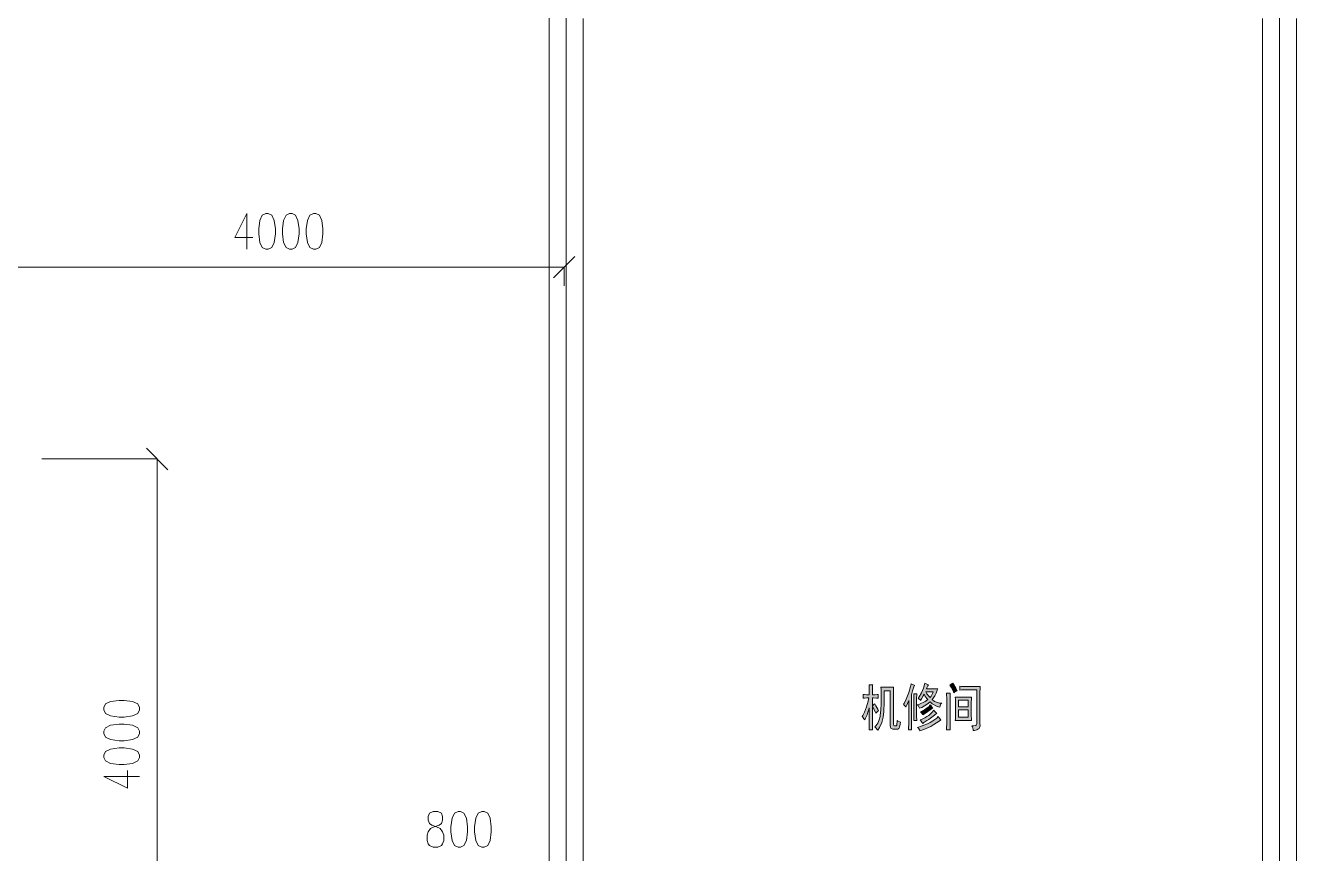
# Model space of a CAD drawing. Header units: millimetres. Extents: x 117 to 78452272, y 10 to 169749766.
# Drawn here: x 78427621 to 78436534, y 169691724 to 169697530 of the extents above; entities that cross this region are included whole.
import ezdxf

# ---------------------------------------------------------------- set-up
doc = ezdxf.new("R2010")
doc.units = ezdxf.units.MM

msp = doc.modelspace()

# ---------------------------------------------------------------- hatches: boundary and pattern name
h = msp.add_hatch(color=0)
h.dxf.hatch_style = 2
h.paths.add_polyline_path([(78433575.44, 169692774.158), (78433584.489, 169692759.076), (78433597.847, 169692734.944), (78433602.156, 169692726.757), (78433598.278, 169692722.448), (78433588.798, 169692713.398), (78433583.196, 169692708.227), (78433579.749, 169692717.277), (78433568.114, 169692742.27), (78433559.496, 169692757.352), (78433559.496, 169692654.794), (78433559.496, 169692641.004), (78433560.358, 169692609.116), (78433560.788, 169692591.88), (78433536.226, 169692591.88), (78433536.657, 169692609.116), (78433537.088, 169692641.004), (78433537.088, 169692654.794), (78433537.088, 169692744.855), (78433534.502, 169692734.513), (78433528.039, 169692714.26), (78433525.022, 169692704.78), (78433521.575, 169692695.3), (78433512.095, 169692673.754), (78433505.631, 169692662.119), (78433500.46, 169692669.014), (78433491.842, 169692680.218), (78433487.963, 169692684.527), (78433492.273, 169692690.991), (78433503.907, 169692715.553), (78433511.233, 169692733.651), (78433518.559, 169692751.75), (78433529.762, 169692792.687), (78433533.641, 169692815.095), (78433527.177, 169692815.095), (78433519.42, 169692815.095), (78433503.476, 169692813.802), (78433495.72, 169692812.078), (78433495.72, 169692838.795), (78433503.476, 169692838.364), (78433518.559, 169692837.503), (78433525.884, 169692837.503), (78433537.088, 169692837.503), (78433537.088, 169692865.512), (78433537.088, 169692876.716), (78433536.657, 169692897.831), (78433536.226, 169692907.742), (78433562.081, 169692907.742), (78433560.788, 169692900.847), (78433559.496, 169692879.732), (78433559.496, 169692865.512), (78433559.496, 169692837.503), (78433571.992, 169692837.503), (78433578.025, 169692837.503), (78433592.245, 169692838.364), (78433600.002, 169692838.795), (78433600.002, 169692813.802), (78433587.936, 169692814.233), (78433567.683, 169692815.095), (78433559.496, 169692815.095), (78433559.496, 169692759.076), (78433562.943, 169692762.523), (78433570.7, 169692770.279)])
h = msp.add_hatch(color=0)
h.dxf.hatch_style = 2
h.paths.add_polyline_path([(78433856.398, 169692902.14), (78433852.52, 169692898.693), (78433840.454, 169692865.512), (78433832.697, 169692836.21), (78433832.697, 169692654.794), (78433832.697, 169692632.386), (78433833.128, 169692600.067), (78433833.99, 169692590.156), (78433812.444, 169692590.156), (78433812.875, 169692604.376), (78433813.737, 169692634.54), (78433813.737, 169692650.915), (78433813.737, 169692796.996), (78433810.721, 169692787.516), (78433800.809, 169692764.677), (78433793.484, 169692750.457), (78433791.329, 169692753.905), (78433782.711, 169692763.816), (78433776.678, 169692770.279), (78433781.418, 169692776.312), (78433796.069, 169692806.046), (78433805.119, 169692829.315), (78433814.599, 169692852.154), (78433827.095, 169692895.246), (78433830.543, 169692914.637), (78433834.421, 169692912.051), (78433847.349, 169692905.588)])
h = msp.add_hatch(color=0)
h.paths.add_polyline_path([(78433952.923, 169692906.449), (78433947.752, 169692899.986), (78433940.427, 169692886.196), (78433938.272, 169692878.44), (78434017.992, 169692878.44), (78434014.114, 169692868.529), (78434005.926, 169692849.137), (78434001.186, 169692839.657), (78433996.877, 169692830.177), (78433985.673, 169692812.078), (78433978.778, 169692803.891), (78433995.584, 169692790.533), (78434028.765, 169692778.036), (78434045.14, 169692778.467), (78434040.4, 169692773.727), (78434034.367, 169692759.507), (78434032.643, 169692750.457), (78434013.252, 169692754.766), (78433978.778, 169692772.865), (78433964.127, 169692787.085), (78433943.012, 169692770.279), (78433905.953, 169692747.872), (78433890.009, 169692742.27), (78433887.855, 169692748.303), (78433879.237, 169692761.23), (78433873.204, 169692767.263), (78433890.44, 169692770.71), (78433928.361, 169692789.24), (78433948.614, 169692803.891), (78433941.289, 169692810.786), (78433927.499, 169692829.315), (78433921.466, 169692840.519), (78433916.295, 169692829.746), (78433904.661, 169692808.2), (78433897.766, 169692796.996), (78433893.888, 169692800.875), (78433884.838, 169692808.2), (78433880.098, 169692810.786), (78433888.286, 169692821.99), (78433903.368, 169692850.43), (78433910.263, 169692867.236), (78433917.157, 169692884.042), (78433924.914, 169692909.897), (78433926.206, 169692918.946), (78433931.808, 169692915.499), (78433945.167, 169692909.035)])
h.paths.add_polyline_path([(78433964.127, 169692818.111), (78433970.591, 169692827.161), (78433981.795, 169692846.552), (78433986.535, 169692857.325), (78433933.963, 169692857.325), (78433942.15, 169692843.105), (78433957.663, 169692823.713)])
h = msp.add_hatch(color=0)
h.dxf.hatch_style = 2
h.paths.add_polyline_path([(78434122.705, 169692918.946), (78434127.876, 169692910.759), (78434143.389, 169692884.042), (78434154.162, 169692865.512), (78434148.129, 169692862.065), (78434136.063, 169692854.308), (78434130.461, 169692850.43), (78434124.859, 169692864.219), (78434110.639, 169692890.936), (78434102.452, 169692903.433), (78434108.485, 169692909.035), (78434118.827, 169692916.791)])
h = msp.add_hatch(color=0)
h.dxf.hatch_style = 2
h.paths.add_polyline_path([(78434314.894, 169692895.246), (78434314.032, 169692881.887), (78434313.601, 169692855.17), (78434313.601, 169692841.812), (78434313.601, 169692635.402), (78434314.032, 169692619.027), (78434307.138, 169692599.636), (78434299.812, 169692596.189), (78434292.055, 169692592.311), (78434275.25, 169692587.57), (78434266.631, 169692586.278), (78434265.769, 169692594.465), (78434261.46, 169692611.271), (78434257.582, 169692619.889), (78434268.355, 169692619.027), (78434281.713, 169692620.751), (78434285.161, 169692622.475), (78434288.177, 169692624.629), (78434291.194, 169692634.11), (78434291.194, 169692641.004), (78434291.194, 169692871.114), (78434223.97, 169692871.114), (78434210.181, 169692871.114), (78434185.188, 169692870.683), (78434173.122, 169692869.821), (78434173.122, 169692896.538), (78434185.188, 169692895.676), (78434210.181, 169692895.246), (78434223.97, 169692895.246)])
h = msp.add_hatch(color=0)
h.dxf.hatch_style = 2
h.paths.add_polyline_path([(78433708.162, 169692889.644), (78433707.3, 169692869.821), (78433706.869, 169692836.21), (78433706.869, 169692821.99), (78433706.869, 169692639.711), (78433706.869, 169692630.231), (78433710.317, 169692620.751), (78433713.764, 169692619.889), (78433716.781, 169692619.027), (78433722.813, 169692618.597), (78433724.968, 169692619.027), (78433727.123, 169692619.458), (78433730.139, 169692624.629), (78433731.001, 169692628.938), (78433731.863, 169692633.679), (78433732.725, 169692647.037), (78433732.725, 169692656.517), (78433737.895, 169692653.07), (78433749.53, 169692647.037), (78433756.425, 169692645.313), (78433754.27, 169692630.231), (78433749.53, 169692610.84), (78433747.376, 169692605.669), (78433745.221, 169692600.929), (78433737.895, 169692596.189), (78433732.725, 169692596.189), (78433709.024, 169692596.189), (78433702.56, 169692596.189), (78433692.649, 169692599.636), (78433689.633, 169692603.514), (78433686.185, 169692607.393), (78433684.031, 169692623.337), (78433684.462, 169692635.402), (78433684.462, 169692865.512), (78433641.801, 169692865.512), (78433641.801, 169692825.437), (78433640.939, 169692763.385), (78433640.077, 169692741.408), (78433639.215, 169692719.431), (78433634.044, 169692679.356), (78433629.735, 169692661.257), (78433625.857, 169692643.59), (78433609.051, 169692607.393), (78433596.555, 169692588.863), (78433593.969, 169692593.172), (78433583.627, 169692604.376), (78433576.732, 169692611.271), (78433584.489, 169692619.027), (78433596.985, 169692637.988), (78433601.726, 169692649.192), (78433606.466, 169692660.395), (78433612.929, 169692683.665), (78433614.653, 169692695.731), (78433616.377, 169692707.796), (78433618.531, 169692732.79), (78433619.393, 169692746.148), (78433619.824, 169692759.507), (78433620.255, 169692793.118), (78433620.255, 169692813.802), (78433620.255, 169692834.917), (78433619.824, 169692872.838), (78433619.393, 169692889.644)])
h = msp.add_hatch(color=0)
h.dxf.hatch_style = 2
h.paths.add_polyline_path([(78433871.049, 169692843.105), (78433870.187, 169692835.348), (78433869.756, 169692818.111), (78433869.756, 169692808.2), (78433869.756, 169692688.836), (78433869.756, 169692679.356), (78433870.187, 169692663.412), (78433871.049, 169692656.517), (78433849.503, 169692656.517), (78433849.934, 169692664.274), (78433850.796, 169692680.218), (78433850.796, 169692688.836), (78433850.796, 169692808.2), (78433850.796, 169692817.249), (78433849.934, 169692834.917), (78433849.503, 169692843.105)])
h = msp.add_hatch(color=0)
h.dxf.hatch_style = 2
h.paths.add_polyline_path([(78434078.751, 169692591.88), (78434080.044, 169692605.669), (78434080.906, 169692635.402), (78434080.906, 169692650.915), (78434080.906, 169692798.289), (78434080.906, 169692812.94), (78434080.044, 169692837.503), (78434078.751, 169692847.414), (78434104.606, 169692847.414), (78434104.175, 169692837.072), (78434103.744, 169692816.388), (78434103.744, 169692806.477), (78434103.744, 169692649.192), (78434103.744, 169692635.402), (78434104.175, 169692606.531), (78434104.606, 169692591.88)])
h = msp.add_hatch(color=0)
h.paths.add_polyline_path([(78434254.135, 169692820.697), (78434253.704, 169692807.338), (78434252.842, 169692784.069), (78434252.842, 169692774.158), (78434252.842, 169692700.04), (78434252.842, 169692690.991), (78434253.704, 169692669.014), (78434254.135, 169692656.517), (78434140.803, 169692656.517), (78434141.234, 169692669.014), (78434141.665, 169692691.422), (78434141.665, 169692701.333), (78434141.665, 169692774.158), (78434141.665, 169692784.069), (78434141.234, 169692807.338), (78434140.803, 169692820.697)])
h.paths.add_polyline_path([(78434231.727, 169692678.925), (78434231.727, 169692730.635), (78434163.211, 169692730.635), (78434163.211, 169692678.925)])
h.paths.add_polyline_path([(78434231.727, 169692753.474), (78434231.727, 169692798.289), (78434163.211, 169692798.289), (78434163.211, 169692753.474)])
h = msp.add_hatch(color=0)
h.dxf.hatch_style = 2
h.paths.add_polyline_path([(78434010.235, 169692706.935), (78433995.584, 169692694.869), (78433967.575, 169692673.754), (78433954.216, 169692664.705), (78433940.427, 169692655.655), (78433919.743, 169692641.435), (78433912.417, 169692636.695), (78433906.815, 169692645.744), (78433897.335, 169692657.81), (78433893.457, 169692660.395), (78433902.937, 169692663.412), (78433926.637, 169692675.047), (78433940.427, 169692683.665), (78433954.647, 169692692.714), (78433979.209, 169692714.691), (78433989.982, 169692728.05), (78433996.877, 169692720.293), (78434006.788, 169692709.951)])
h = msp.add_hatch(color=0)
h.dxf.hatch_style = 2
h.paths.add_polyline_path([(78433983.088, 169692744.855), (78433973.607, 169692738.392), (78433938.272, 169692713.829), (78433912.417, 169692695.731), (78433909.832, 169692701.333), (78433901.644, 169692712.536), (78433896.904, 169692718.138), (78433923.621, 169692730.635), (78433958.094, 169692754.766), (78433965.42, 169692765.97), (78433970.591, 169692759.076), (78433979.209, 169692748.303)])
h = msp.add_hatch(color=0)
h.dxf.hatch_style = 2
h.paths.add_polyline_path([(78434040.4, 169692660.395), (78434033.936, 169692656.948), (78434008.081, 169692641.004), (78433989.12, 169692628.077), (78433969.729, 169692615.58), (78433921.035, 169692593.172), (78433891.302, 169692583.261), (78433889.578, 169692590.156), (78433881.822, 169692603.084), (78433875.358, 169692608.685), (78433900.782, 169692616.442), (78433944.736, 169692634.11), (78433963.696, 169692643.59), (78433982.657, 169692653.501), (78434011.528, 169692673.754), (78434021.439, 169692684.527), (78434027.041, 169692675.909), (78434036.521, 169692664.274)])

# ---------------------------------------------------------------- linework, layer by layer
at = {"color": 0, "lineweight": 0}
for points in [[(78431292.439, 169697818.909), (78431292.439, 169687576.431)], [(78431412.234, 169687696.226), (78431412.234, 169697698.683)], [(78436413.462, 169687696.226), (78436413.462, 169697698.683)], [(78431532.46, 169697578.888), (78431532.46, 169687816.452)], [(78436293.667, 169697578.888), (78436293.667, 169687816.452)], [(78436533.688, 169697578.888), (78436533.688, 169687816.452)], [(78431412.234, 169697522.007), (78431412.234, 169697361.705)], [(78436413.462, 169697522.007), (78436413.462, 169697361.705)], [(78431412.234, 169697345.761), (78431412.234, 169697344.469)], [(78431412.234, 169697328.094), (78431412.234, 169697168.223)], [(78436413.462, 169697345.761), (78436413.462, 169697344.469)], [(78436413.462, 169697328.094), (78436413.462, 169697168.223)], [(78431412.234, 169697152.279), (78431412.234, 169697150.556)], [(78431412.234, 169697134.612), (78431412.234, 169696974.741)], [(78436413.462, 169697152.279), (78436413.462, 169697150.556)], [(78436413.462, 169697134.612), (78436413.462, 169696974.741)], [(78431412.234, 169696958.366), (78431412.234, 169696957.074)], [(78431412.234, 169696941.13), (78431412.234, 169696780.828)], [(78436413.462, 169696958.366), (78436413.462, 169696957.074)], [(78436413.462, 169696941.13), (78436413.462, 169696780.828)], [(78431412.234, 169696764.884), (78431412.234, 169696763.161)], [(78431412.234, 169696747.217), (78431412.234, 169696587.346)], [(78436413.462, 169696764.884), (78436413.462, 169696763.161)], [(78436413.462, 169696747.217), (78436413.462, 169696587.346)], [(78431412.234, 169696571.403), (78431412.234, 169696569.679)], [(78431412.234, 169696553.735), (78431412.234, 169696393.434)], [(78436413.462, 169696571.403), (78436413.462, 169696569.679)], [(78436413.462, 169696553.735), (78436413.462, 169696393.434)], [(78431412.234, 169696377.49), (78431412.234, 169696376.197)], [(78436413.462, 169696377.49), (78436413.462, 169696376.197)], [(78431412.234, 169696360.253), (78431412.234, 169696199.952)], [(78436413.462, 169696360.253), (78436413.462, 169696199.952)], [(78429173.187, 169696210.294), (78429089.589, 169696043.529), (78429214.555, 169696043.529)], [(78429173.187, 169696210.294), (78429173.187, 169695960.362)], [(78431412.234, 169696184.008), (78431412.234, 169696182.284)], [(78431412.234, 169696166.34), (78431412.234, 169696006.47)], [(78436413.462, 169696184.008), (78436413.462, 169696182.284)], [(78436413.462, 169696166.34), (78436413.462, 169696006.47)], [(78431412.234, 169695990.526), (78431412.234, 169695988.802)], [(78431412.234, 169695972.858), (78431412.234, 169695812.557)], [(78436413.462, 169695990.526), (78436413.462, 169695988.802)], [(78436413.462, 169695972.858), (78436413.462, 169695812.557)], [(78431398.445, 169695835.396), (78427397.807, 169695835.396)], [(78431323.465, 169695760.416), (78431473.424, 169695910.375)], [(78431398.445, 169695703.535), (78431398.445, 169695837.119)], [(78431412.234, 169695796.613), (78431412.234, 169695795.32)], [(78431412.234, 169695778.945), (78431412.234, 169695619.075)], [(78436413.462, 169695796.613), (78436413.462, 169695795.32)], [(78436413.462, 169695778.945), (78436413.462, 169695619.075)], [(78431412.234, 169695603.131), (78431412.234, 169695601.407)], [(78431412.234, 169695585.463), (78431412.234, 169695425.593)], [(78436413.462, 169695603.131), (78436413.462, 169695601.407)], [(78436413.462, 169695585.463), (78436413.462, 169695425.593)], [(78431412.234, 169695409.218), (78431412.234, 169695407.925)], [(78431412.234, 169695391.981), (78431412.234, 169695231.68)], [(78436413.462, 169695409.218), (78436413.462, 169695407.925)], [(78436413.462, 169695391.981), (78436413.462, 169695231.68)], [(78431412.234, 169695215.736), (78431412.234, 169695214.012)], [(78436413.462, 169695215.736), (78436413.462, 169695214.012)], [(78431412.234, 169695198.068), (78431412.234, 169695038.198)], [(78436413.462, 169695198.068), (78436413.462, 169695038.198)], [(78431412.234, 169695022.254), (78431412.234, 169695020.531)], [(78431412.234, 169695004.587), (78431412.234, 169694844.285)], [(78436413.462, 169695022.254), (78436413.462, 169695020.531)], [(78436413.462, 169695004.587), (78436413.462, 169694844.285)], [(78431412.234, 169694828.341), (78431412.234, 169694827.049)], [(78431412.234, 169694810.674), (78431412.234, 169694650.803)], [(78436413.462, 169694828.341), (78436413.462, 169694827.049)], [(78436413.462, 169694810.674), (78436413.462, 169694650.803)], [(78431412.234, 169694634.859), (78431412.234, 169694633.136)], [(78431412.234, 169694617.192), (78431412.234, 169694457.321)], [(78436413.462, 169694634.859), (78436413.462, 169694633.136)], [(78436413.462, 169694617.192), (78436413.462, 169694457.321)], [(78428619.889, 169694415.091), (78428469.929, 169694565.051)], [(78427735.215, 169694490.071), (78428546.633, 169694490.071)], [(78428544.909, 169690489.002), (78428544.909, 169694490.071)], [(78431412.234, 169694441.377), (78431412.234, 169694439.654)], [(78431412.234, 169694423.71), (78431412.234, 169694263.408)], [(78436413.462, 169694441.377), (78436413.462, 169694439.654)], [(78436413.462, 169694423.71), (78436413.462, 169694263.408)], [(78431412.234, 169694247.465), (78431412.234, 169694245.741)], [(78436413.462, 169694247.465), (78436413.462, 169694245.741)], [(78431412.234, 169694229.797), (78431412.234, 169694069.927)], [(78436413.462, 169694229.797), (78436413.462, 169694069.927)], [(78431412.234, 169694053.983), (78431412.234, 169694052.259)], [(78436413.462, 169694053.983), (78436413.462, 169694052.259)], [(78431412.234, 169694036.315), (78431412.234, 169693876.445)], [(78436413.462, 169694036.315), (78436413.462, 169693876.445)], [(78431412.234, 169693860.07), (78431412.234, 169693858.777)], [(78431412.234, 169693842.833), (78431412.234, 169693682.532)], [(78436413.462, 169693860.07), (78436413.462, 169693858.777)], [(78436413.462, 169693842.833), (78436413.462, 169693682.532)], [(78431412.234, 169693666.588), (78431412.234, 169693664.864)], [(78431412.234, 169693648.92), (78431412.234, 169693489.05)], [(78436413.462, 169693666.588), (78436413.462, 169693664.864)], [(78436413.462, 169693648.92), (78436413.462, 169693489.05)], [(78431412.234, 169693473.106), (78431412.234, 169693471.382)], [(78431412.234, 169693455.438), (78431412.234, 169693295.137)], [(78436413.462, 169693473.106), (78436413.462, 169693471.382)], [(78436413.462, 169693455.438), (78436413.462, 169693295.137)], [(78431412.234, 169693279.193), (78431412.234, 169693277.9)], [(78431412.234, 169693261.525), (78431412.234, 169693101.655)], [(78436413.462, 169693279.193), (78436413.462, 169693277.9)], [(78436413.462, 169693261.525), (78436413.462, 169693101.655)], [(78431412.234, 169693085.711), (78431412.234, 169693083.987)], [(78436413.462, 169693085.711), (78436413.462, 169693083.987)], [(78431412.234, 169693068.043), (78431412.234, 169692908.173)], [(78436413.462, 169693068.043), (78436413.462, 169692908.173)], [(78431412.234, 169692892.229), (78431412.234, 169692890.505)], [(78431412.234, 169692874.562), (78431412.234, 169692714.26)], [(78436413.462, 169692892.229), (78436413.462, 169692890.505)], [(78436413.462, 169692874.562), (78436413.462, 169692714.26)], [(78431412.234, 169692698.316), (78431412.234, 169692696.593)], [(78431412.234, 169692680.649), (78431412.234, 169692520.778)], [(78436413.462, 169692698.316), (78436413.462, 169692696.593)], [(78436413.462, 169692680.649), (78436413.462, 169692520.778)], [(78431412.234, 169692504.834), (78431412.234, 169692503.111)], [(78431412.234, 169692487.167), (78431412.234, 169692327.296)], [(78436413.462, 169692504.834), (78436413.462, 169692503.111)], [(78436413.462, 169692487.167), (78436413.462, 169692327.296)], [(78428169.58, 169692264.382), (78428336.345, 169692181.215), (78428336.345, 169692306.181)], [(78431412.234, 169692310.921), (78431412.234, 169692309.629)], [(78431412.234, 169692293.685), (78431412.234, 169692133.383)], [(78436413.462, 169692310.921), (78436413.462, 169692309.629)], [(78436413.462, 169692293.685), (78436413.462, 169692133.383)], [(78428169.58, 169692264.382), (78428419.512, 169692264.382)], [(78431412.234, 169692117.439), (78431412.234, 169692115.716)], [(78431412.234, 169692099.772), (78431412.234, 169691939.902)], [(78436413.462, 169692117.439), (78436413.462, 169692115.716)], [(78436413.462, 169692099.772), (78436413.462, 169691939.902)], [(78431412.234, 169691923.958), (78431412.234, 169691922.234)], [(78436413.462, 169691923.958), (78436413.462, 169691922.234)], [(78431412.234, 169691906.29), (78431412.234, 169691745.989)], [(78436413.462, 169691906.29), (78436413.462, 169691745.989)], [(78431412.234, 169691730.045), (78431412.234, 169691728.752)], [(78436413.462, 169691730.045), (78436413.462, 169691728.752)]]:
    msp.add_lwpolyline(points, dxfattribs=at)
for points in [[(78429306.34, 169696210.294), (78429281.347, 169696198.659), (78429264.972, 169696162.893), (78429256.354, 169696102.995), (78429256.354, 169696067.66), (78429264.972, 169696007.762), (78429281.347, 169695972.427), (78429306.34, 169695960.362), (78429323.146, 169695960.362), (78429348.139, 169695972.427), (78429364.945, 169696007.762), (78429373.132, 169696067.66), (78429373.132, 169696102.995), (78429364.945, 169696162.893), (78429348.139, 169696198.659), (78429323.146, 169696210.294)], [(78429473.105, 169696210.294), (78429448.112, 169696198.659), (78429431.306, 169696162.893), (78429423.119, 169696102.995), (78429423.119, 169696067.66), (78429431.306, 169696007.762), (78429448.112, 169695972.427), (78429473.105, 169695960.362), (78429489.911, 169695960.362), (78429514.904, 169695972.427), (78429531.279, 169696007.762), (78429539.897, 169696067.66), (78429539.897, 169696102.995), (78429531.279, 169696162.893), (78429514.904, 169696198.659), (78429489.911, 169696210.294)], [(78429639.87, 169696210.294), (78429614.877, 169696198.659), (78429598.071, 169696162.893), (78429589.884, 169696102.995), (78429589.884, 169696067.66), (78429598.071, 169696007.762), (78429614.877, 169695972.427), (78429639.87, 169695960.362), (78429656.676, 169695960.362), (78429681.669, 169695972.427), (78429698.044, 169696007.762), (78429706.662, 169696067.66), (78429706.662, 169696102.995), (78429698.044, 169696162.893), (78429681.669, 169696198.659), (78429656.676, 169696210.294)], [(78433575.44, 169692774.158), (78433584.489, 169692759.076), (78433597.847, 169692734.944), (78433602.156, 169692726.757), (78433598.278, 169692722.448), (78433588.798, 169692713.398), (78433583.196, 169692708.227), (78433579.749, 169692717.277), (78433568.114, 169692742.27), (78433559.496, 169692757.352), (78433559.496, 169692654.794), (78433559.496, 169692641.004), (78433560.358, 169692609.116), (78433560.788, 169692591.88), (78433536.226, 169692591.88), (78433536.657, 169692609.116), (78433537.088, 169692641.004), (78433537.088, 169692654.794), (78433537.088, 169692744.855), (78433534.502, 169692734.513), (78433528.039, 169692714.26), (78433525.022, 169692704.78), (78433521.575, 169692695.3), (78433512.095, 169692673.754), (78433505.631, 169692662.119), (78433500.46, 169692669.014), (78433491.842, 169692680.218), (78433487.963, 169692684.527), (78433492.273, 169692690.991), (78433503.907, 169692715.553), (78433511.233, 169692733.651), (78433518.559, 169692751.75), (78433529.762, 169692792.687), (78433533.641, 169692815.095), (78433527.177, 169692815.095), (78433519.42, 169692815.095), (78433503.476, 169692813.802), (78433495.72, 169692812.078), (78433495.72, 169692838.795), (78433503.476, 169692838.364), (78433518.559, 169692837.503), (78433525.884, 169692837.503), (78433537.088, 169692837.503), (78433537.088, 169692865.512), (78433537.088, 169692876.716), (78433536.657, 169692897.831), (78433536.226, 169692907.742), (78433562.081, 169692907.742), (78433560.788, 169692900.847), (78433559.496, 169692879.732), (78433559.496, 169692865.512), (78433559.496, 169692837.503), (78433571.992, 169692837.503), (78433578.025, 169692837.503), (78433592.245, 169692838.364), (78433600.002, 169692838.795), (78433600.002, 169692813.802), (78433587.936, 169692814.233), (78433567.683, 169692815.095), (78433559.496, 169692815.095), (78433559.496, 169692759.076), (78433562.943, 169692762.523), (78433570.7, 169692770.279)], [(78433856.398, 169692902.14), (78433852.52, 169692898.693), (78433840.454, 169692865.512), (78433832.697, 169692836.21), (78433832.697, 169692654.794), (78433832.697, 169692632.386), (78433833.128, 169692600.067), (78433833.99, 169692590.156), (78433812.444, 169692590.156), (78433812.875, 169692604.376), (78433813.737, 169692634.54), (78433813.737, 169692650.915), (78433813.737, 169692796.996), (78433810.721, 169692787.516), (78433800.809, 169692764.677), (78433793.484, 169692750.457), (78433791.329, 169692753.905), (78433782.711, 169692763.816), (78433776.678, 169692770.279), (78433781.418, 169692776.312), (78433796.069, 169692806.046), (78433805.119, 169692829.315), (78433814.599, 169692852.154), (78433827.095, 169692895.246), (78433830.543, 169692914.637), (78433834.421, 169692912.051), (78433847.349, 169692905.588)], [(78433952.923, 169692906.449), (78433947.752, 169692899.986), (78433940.427, 169692886.196), (78433938.272, 169692878.44), (78434017.992, 169692878.44), (78434014.114, 169692868.529), (78434005.926, 169692849.137), (78434001.186, 169692839.657), (78433996.877, 169692830.177), (78433985.673, 169692812.078), (78433978.778, 169692803.891), (78433995.584, 169692790.533), (78434028.765, 169692778.036), (78434045.14, 169692778.467), (78434040.4, 169692773.727), (78434034.367, 169692759.507), (78434032.643, 169692750.457), (78434013.252, 169692754.766), (78433978.778, 169692772.865), (78433964.127, 169692787.085), (78433943.012, 169692770.279), (78433905.953, 169692747.872), (78433890.009, 169692742.27), (78433887.855, 169692748.303), (78433879.237, 169692761.23), (78433873.204, 169692767.263), (78433890.44, 169692770.71), (78433928.361, 169692789.24), (78433948.614, 169692803.891), (78433941.289, 169692810.786), (78433927.499, 169692829.315), (78433921.466, 169692840.519), (78433916.295, 169692829.746), (78433904.661, 169692808.2), (78433897.766, 169692796.996), (78433893.888, 169692800.875), (78433884.838, 169692808.2), (78433880.098, 169692810.786), (78433888.286, 169692821.99), (78433903.368, 169692850.43), (78433910.263, 169692867.236), (78433917.157, 169692884.042), (78433924.914, 169692909.897), (78433926.206, 169692918.946), (78433931.808, 169692915.499), (78433945.167, 169692909.035)], [(78434122.705, 169692918.946), (78434127.876, 169692910.759), (78434143.389, 169692884.042), (78434154.162, 169692865.512), (78434148.129, 169692862.065), (78434136.063, 169692854.308), (78434130.461, 169692850.43), (78434124.859, 169692864.219), (78434110.639, 169692890.936), (78434102.452, 169692903.433), (78434108.485, 169692909.035), (78434118.827, 169692916.791)], [(78434314.894, 169692895.246), (78434314.032, 169692881.887), (78434313.601, 169692855.17), (78434313.601, 169692841.812), (78434313.601, 169692635.402), (78434314.032, 169692619.027), (78434307.138, 169692599.636), (78434299.812, 169692596.189), (78434292.055, 169692592.311), (78434275.25, 169692587.57), (78434266.631, 169692586.278), (78434265.769, 169692594.465), (78434261.46, 169692611.271), (78434257.582, 169692619.889), (78434268.355, 169692619.027), (78434281.713, 169692620.751), (78434285.161, 169692622.475), (78434288.177, 169692624.629), (78434291.194, 169692634.11), (78434291.194, 169692641.004), (78434291.194, 169692871.114), (78434223.97, 169692871.114), (78434210.181, 169692871.114), (78434185.188, 169692870.683), (78434173.122, 169692869.821), (78434173.122, 169692896.538), (78434185.188, 169692895.676), (78434210.181, 169692895.246), (78434223.97, 169692895.246)], [(78433708.162, 169692889.644), (78433707.3, 169692869.821), (78433706.869, 169692836.21), (78433706.869, 169692821.99), (78433706.869, 169692639.711), (78433706.869, 169692630.231), (78433710.317, 169692620.751), (78433713.764, 169692619.889), (78433716.781, 169692619.027), (78433722.813, 169692618.597), (78433724.968, 169692619.027), (78433727.123, 169692619.458), (78433730.139, 169692624.629), (78433731.001, 169692628.938), (78433731.863, 169692633.679), (78433732.725, 169692647.037), (78433732.725, 169692656.517), (78433737.895, 169692653.07), (78433749.53, 169692647.037), (78433756.425, 169692645.313), (78433754.27, 169692630.231), (78433749.53, 169692610.84), (78433747.376, 169692605.669), (78433745.221, 169692600.929), (78433737.895, 169692596.189), (78433732.725, 169692596.189), (78433709.024, 169692596.189), (78433702.56, 169692596.189), (78433692.649, 169692599.636), (78433689.633, 169692603.514), (78433686.185, 169692607.393), (78433684.031, 169692623.337), (78433684.462, 169692635.402), (78433684.462, 169692865.512), (78433641.801, 169692865.512), (78433641.801, 169692825.437), (78433640.939, 169692763.385), (78433640.077, 169692741.408), (78433639.215, 169692719.431), (78433634.044, 169692679.356), (78433629.735, 169692661.257), (78433625.857, 169692643.59), (78433609.051, 169692607.393), (78433596.555, 169692588.863), (78433593.969, 169692593.172), (78433583.627, 169692604.376), (78433576.732, 169692611.271), (78433584.489, 169692619.027), (78433596.985, 169692637.988), (78433601.726, 169692649.192), (78433606.466, 169692660.395), (78433612.929, 169692683.665), (78433614.653, 169692695.731), (78433616.377, 169692707.796), (78433618.531, 169692732.79), (78433619.393, 169692746.148), (78433619.824, 169692759.507), (78433620.255, 169692793.118), (78433620.255, 169692813.802), (78433620.255, 169692834.917), (78433619.824, 169692872.838), (78433619.393, 169692889.644)], [(78433871.049, 169692843.105), (78433870.187, 169692835.348), (78433869.756, 169692818.111), (78433869.756, 169692808.2), (78433869.756, 169692688.836), (78433869.756, 169692679.356), (78433870.187, 169692663.412), (78433871.049, 169692656.517), (78433849.503, 169692656.517), (78433849.934, 169692664.274), (78433850.796, 169692680.218), (78433850.796, 169692688.836), (78433850.796, 169692808.2), (78433850.796, 169692817.249), (78433849.934, 169692834.917), (78433849.503, 169692843.105)], [(78433964.127, 169692818.111), (78433970.591, 169692827.161), (78433981.795, 169692846.552), (78433986.535, 169692857.325), (78433933.963, 169692857.325), (78433942.15, 169692843.105), (78433957.663, 169692823.713)], [(78434078.751, 169692591.88), (78434080.044, 169692605.669), (78434080.906, 169692635.402), (78434080.906, 169692650.915), (78434080.906, 169692798.289), (78434080.906, 169692812.94), (78434080.044, 169692837.503), (78434078.751, 169692847.414), (78434104.606, 169692847.414), (78434104.175, 169692837.072), (78434103.744, 169692816.388), (78434103.744, 169692806.477), (78434103.744, 169692649.192), (78434103.744, 169692635.402), (78434104.175, 169692606.531), (78434104.606, 169692591.88)], [(78434254.135, 169692820.697), (78434253.704, 169692807.338), (78434252.842, 169692784.069), (78434252.842, 169692774.158), (78434252.842, 169692700.04), (78434252.842, 169692690.991), (78434253.704, 169692669.014), (78434254.135, 169692656.517), (78434140.803, 169692656.517), (78434141.234, 169692669.014), (78434141.665, 169692691.422), (78434141.665, 169692701.333), (78434141.665, 169692774.158), (78434141.665, 169692784.069), (78434141.234, 169692807.338), (78434140.803, 169692820.697)], [(78428169.58, 169692731.066), (78428181.646, 169692706.073), (78428217.412, 169692689.698), (78428276.878, 169692681.079), (78428312.644, 169692681.079), (78428372.111, 169692689.698), (78428407.877, 169692706.073), (78428419.512, 169692731.066), (78428419.512, 169692747.872), (78428407.877, 169692772.865), (78428372.111, 169692789.671), (78428312.644, 169692797.858), (78428276.878, 169692797.858), (78428217.412, 169692789.671), (78428181.646, 169692772.865), (78428169.58, 169692747.872)], [(78434010.235, 169692706.935), (78433995.584, 169692694.869), (78433967.575, 169692673.754), (78433954.216, 169692664.705), (78433940.427, 169692655.655), (78433919.743, 169692641.435), (78433912.417, 169692636.695), (78433906.815, 169692645.744), (78433897.335, 169692657.81), (78433893.457, 169692660.395), (78433902.937, 169692663.412), (78433926.637, 169692675.047), (78433940.427, 169692683.665), (78433954.647, 169692692.714), (78433979.209, 169692714.691), (78433989.982, 169692728.05), (78433996.877, 169692720.293), (78434006.788, 169692709.951)], [(78433983.088, 169692744.855), (78433973.607, 169692738.392), (78433938.272, 169692713.829), (78433912.417, 169692695.731), (78433909.832, 169692701.333), (78433901.644, 169692712.536), (78433896.904, 169692718.138), (78433923.621, 169692730.635), (78433958.094, 169692754.766), (78433965.42, 169692765.97), (78433970.591, 169692759.076), (78433979.209, 169692748.303)], [(78434231.727, 169692753.474), (78434231.727, 169692798.289), (78434163.211, 169692798.289), (78434163.211, 169692753.474)], [(78434231.727, 169692678.925), (78434231.727, 169692730.635), (78434163.211, 169692730.635), (78434163.211, 169692678.925)], [(78428169.58, 169692564.301), (78428181.646, 169692539.308), (78428217.412, 169692522.933), (78428276.878, 169692514.314), (78428312.644, 169692514.314), (78428372.111, 169692522.933), (78428407.877, 169692539.308), (78428419.512, 169692564.301), (78428419.512, 169692581.107), (78428407.877, 169692606.1), (78428372.111, 169692622.906), (78428312.644, 169692631.093), (78428276.878, 169692631.093), (78428217.412, 169692622.906), (78428181.646, 169692606.1), (78428169.58, 169692581.107)], [(78434040.4, 169692660.395), (78434033.936, 169692656.948), (78434008.081, 169692641.004), (78433989.12, 169692628.077), (78433969.729, 169692615.58), (78433921.035, 169692593.172), (78433891.302, 169692583.261), (78433889.578, 169692590.156), (78433881.822, 169692603.084), (78433875.358, 169692608.685), (78433900.782, 169692616.442), (78433944.736, 169692634.11), (78433963.696, 169692643.59), (78433982.657, 169692653.501), (78434011.528, 169692673.754), (78434021.439, 169692684.527), (78434027.041, 169692675.909), (78434036.521, 169692664.274)], [(78428169.58, 169692397.967), (78428181.646, 169692372.973), (78428217.412, 169692356.168), (78428276.878, 169692347.549), (78428312.644, 169692347.549), (78428372.111, 169692356.168), (78428407.877, 169692372.973), (78428419.512, 169692397.967), (78428419.512, 169692414.342), (78428407.877, 169692439.335), (78428372.111, 169692456.141), (78428312.644, 169692464.328), (78428276.878, 169692464.328), (78428217.412, 169692456.141), (78428181.646, 169692439.335), (78428169.58, 169692414.342)], [(78430478.867, 169692018.328), (78430453.873, 169692006.263), (78430445.686, 169691982.562), (78430445.686, 169691958.862), (78430453.873, 169691935.161), (78430470.679, 169691923.096), (78430503.86, 169691911.03), (78430528.853, 169691899.395), (78430545.659, 169691875.695), (78430553.846, 169691851.563), (78430553.846, 169691815.797), (78430545.659, 169691792.097), (78430537.04, 169691780.031), (78430512.047, 169691768.396), (78430478.867, 169691768.396), (78430453.873, 169691780.031), (78430445.686, 169691792.097), (78430437.068, 169691815.797), (78430437.068, 169691851.563), (78430445.686, 169691875.695), (78430462.061, 169691899.395), (78430487.054, 169691911.03), (78430520.666, 169691923.096), (78430537.04, 169691935.161), (78430545.659, 169691958.862), (78430545.659, 169691982.562), (78430537.04, 169692006.263), (78430512.047, 169692018.328)], [(78430653.819, 169692018.328), (78430628.826, 169692006.263), (78430612.02, 169691970.928), (78430603.833, 169691911.03), (78430603.833, 169691875.695), (78430612.02, 169691815.797), (78430628.826, 169691780.031), (78430653.819, 169691768.396), (78430670.625, 169691768.396), (78430695.618, 169691780.031), (78430712.424, 169691815.797), (78430720.611, 169691875.695), (78430720.611, 169691911.03), (78430712.424, 169691970.928), (78430695.618, 169692006.263), (78430670.625, 169692018.328)], [(78430820.584, 169692018.328), (78430795.591, 169692006.263), (78430778.785, 169691970.928), (78430770.598, 169691911.03), (78430770.598, 169691875.695), (78430778.785, 169691815.797), (78430795.591, 169691780.031), (78430820.584, 169691768.396), (78430837.39, 169691768.396), (78430862.383, 169691780.031), (78430878.758, 169691815.797), (78430887.376, 169691875.695), (78430887.376, 169691911.03), (78430878.758, 169691970.928), (78430862.383, 169692006.263), (78430837.39, 169692018.328)]]:
    msp.add_lwpolyline(points, close=True, dxfattribs=at)

doc.saveas('drawing.dxf')
